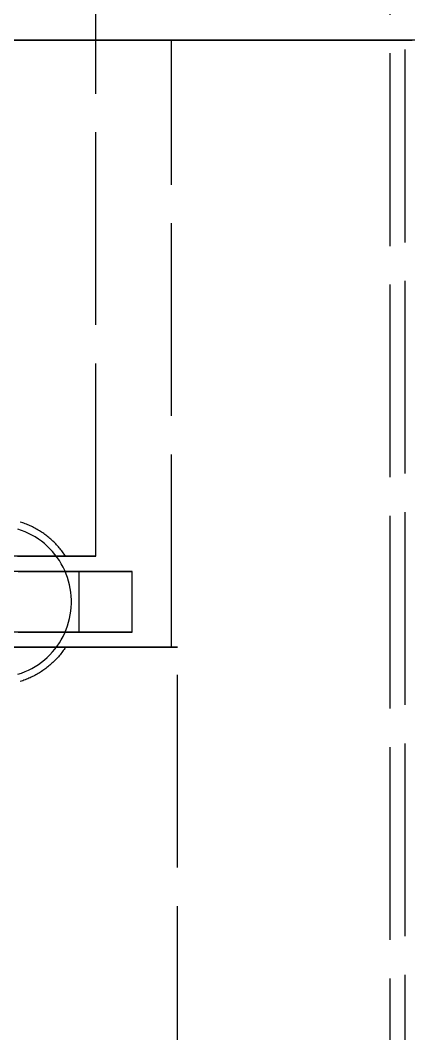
# Model space of a CAD drawing. Header units: millimetres. Extents: x -9 to 243, y -53 to 196.
# Drawn here: x 162.41 to 164.97, y -14.75 to -8.07 of the extents above; entities that cross this region are included whole.
import ezdxf

# ---------------------------------------------------------------- set-up
doc = ezdxf.new("R2010")
doc.units = ezdxf.units.MM
doc.linetypes.add('DASHED', pattern=[1.524, 1.27, -0.254])
doc.layers.add('HIDDEN', color=8, linetype='DASHED')

msp = doc.modelspace()

# ---------------------------------------------------------------- linework, layer by layer
at = {"layer": 'HIDDEN'}
for points in [[(162.91, -11.6), (162.91, 23.4)], [(164.85, -18.7), (164.85, -0.4)], [(162.19664, -8.2), (163.41, -8.2)], [(165.15952, -8.2), (164.92143, -8.2), (164.68333, -8.2), (164.44524, -8.2), (164.20714, -8.2), (163.96905, -8.2), (163.73095, -8.2), (163.49286, -8.2), (163.25476, -8.2), (163.01667, -8.2), (162.77857, -8.2), (162.54048, -8.2), (162.30238, -8.2)], [(162.33571, -8.2), (162.43254, -8.2), (162.52937, -8.2), (162.62619, -8.2), (162.72302, -8.2), (162.81984, -8.2), (162.91667, -8.2), (163.01349, -8.2), (163.11032, -8.2), (163.20714, -8.2), (163.30397, -8.2), (163.40079, -8.2), (163.49762, -8.2), (163.59444, -8.2), (163.69127, -8.2), (163.7881, -8.2), (163.88492, -8.2), (163.98175, -8.2), (164.07857, -8.2), (164.1754, -8.2), (164.27222, -8.2), (164.36905, -8.2), (164.46587, -8.2), (164.5627, -8.2), (164.65952, -8.2), (164.75635, -8.2), (164.85317, -8.2), (164.95, -8.2)], [(164.95, -8.2), (164.9063, -8.2), (164.86259, -8.2), (164.81889, -8.2), (164.77518, -8.2), (164.73148, -8.2), (164.68778, -8.2), (164.64407, -8.2), (164.60037, -8.2), (164.55666, -8.2), (164.51296, -8.2), (164.46925, -8.2), (164.42555, -8.2), (164.38185, -8.2), (164.33814, -8.2), (164.29444, -8.2), (164.25073, -8.2), (164.20703, -8.2), (164.16333, -8.2), (164.11962, -8.2), (164.07592, -8.2), (164.03221, -8.2), (163.98851, -8.2), (163.94481, -8.2), (163.9011, -8.2), (163.8574, -8.2), (163.81369, -8.2), (163.76999, -8.2), (163.72628, -8.2), (163.68258, -8.2), (163.63888, -8.2), (163.59517, -8.2), (163.55147, -8.2), (163.50776, -8.2), (163.46406, -8.2), (163.42036, -8.2), (163.37665, -8.2), (163.33295, -8.2), (163.28924, -8.2), (163.24554, -8.2), (163.20183, -8.2), (163.15813, -8.2), (163.11443, -8.2), (163.07072, -8.2), (163.02702, -8.2), (162.98331, -8.2), (162.93961, -8.2), (162.89591, -8.2), (162.8522, -8.2), (162.8085, -8.2), (162.76479, -8.2), (162.72109, -8.2), (162.67739, -8.2), (162.63368, -8.2), (162.58998, -8.2), (162.54627, -8.2), (162.50257, -8.2), (162.45886, -8.2), (162.41516, -8.2), (162.37146, -8.2)], [(163.41, -8.2), (163.45667, -8.2), (163.50333, -8.2), (163.55, -8.2), (163.59667, -8.2), (163.64333, -8.2), (163.69, -8.2), (163.73667, -8.2), (163.78333, -8.2), (163.83, -8.2), (163.87667, -8.2), (163.92333, -8.2), (163.97, -8.2), (164.01667, -8.2), (164.06333, -8.2), (164.11, -8.2), (164.15667, -8.2), (164.20333, -8.2), (164.25, -8.2), (164.29667, -8.2), (164.34333, -8.2), (164.39, -8.2), (164.43667, -8.2), (164.48333, -8.2), (164.53, -8.2), (164.57667, -8.2), (164.62333, -8.2), (164.67, -8.2), (164.71667, -8.2), (164.76333, -8.2), (164.81, -8.2), (164.85667, -8.2), (164.90333, -8.2), (164.95, -8.2), (164.99667, -8.2)], [(163.41, -12.2), (163.41, -8.2)], [(163.41, -12.2), (163.41, -8.2)], [(164.95, -20.2), (164.95, -8.2)], [(162.71098, -11.6), (162.70619, -11.59277), (162.70128, -11.58561), (162.69627, -11.57853), (162.69114, -11.57153), (162.68591, -11.56461), (162.68056, -11.55777), (162.67511, -11.55103), (162.66955, -11.54436), (162.66389, -11.53779), (162.65812, -11.5313), (162.65226, -11.52491), (162.64629, -11.51861), (162.64022, -11.51241), (162.63406, -11.5063), (162.6278, -11.50029), (162.62145, -11.49438), (162.615, -11.48857), (162.60847, -11.48287), (162.60184, -11.47726), (162.59513, -11.47177), (162.58833, -11.46637), (162.58145, -11.46109), (162.57449, -11.45592), (162.56744, -11.45085), (162.56031, -11.4459), (162.55311, -11.44106), (162.54584, -11.43634), (162.53848, -11.43173), (162.53106, -11.42724), (162.52357, -11.42286), (162.51601, -11.41861), (162.50838, -11.41447), (162.50069, -11.41045), (162.49294, -11.40656), (162.48512, -11.40279), (162.47725, -11.39914), (162.46932, -11.39562), (162.46134, -11.39222), (162.4533, -11.38895), (162.44521, -11.38581), (162.43708, -11.38279), (162.42889, -11.37991), (162.42067, -11.37715), (162.4124, -11.37452)], [(162.39738, -12.37779), (162.42101, -12.36985), (162.44422, -12.36074), (162.46694, -12.35048), (162.48913, -12.33911), (162.51072, -12.32665), (162.53166, -12.31312), (162.5519, -12.29857), (162.57139, -12.28302), (162.59009, -12.26653), (162.60793, -12.24912), (162.62489, -12.23084), (162.64092, -12.21174), (162.65597, -12.19187), (162.67001, -12.17127), (162.68301, -12.15), (162.69494, -12.12811), (162.70575, -12.10564), (162.71544, -12.08267), (162.72396, -12.05924), (162.73131, -12.03542), (162.73746, -12.01126), (162.7424, -11.98682), (162.74612, -11.96217), (162.7486, -11.93737), (162.74984, -11.91247), (162.74984, -11.88753), (162.7486, -11.86263), (162.74612, -11.83783), (162.7424, -11.81318), (162.73746, -11.78874), (162.73131, -11.76458), (162.72396, -11.74076), (162.71544, -11.71733), (162.70575, -11.69436), (162.69494, -11.67189), (162.68301, -11.65), (162.67001, -11.62873), (162.65597, -11.60813), (162.64092, -11.58826), (162.62489, -11.56916), (162.60793, -11.55088), (162.59009, -11.53347), (162.57139, -11.51698), (162.5519, -11.50143), (162.53166, -11.48688), (162.51072, -11.47335), (162.48913, -11.46089), (162.46694, -11.44952), (162.44422, -11.43926), (162.42101, -11.43015), (162.39738, -11.42221)], [(162.71098, -11.6), (162.58841, -11.6), (162.46584, -11.6), (162.34327, -11.6)], [(162.39444, -11.6), (162.45889, -11.6), (162.52333, -11.6), (162.58778, -11.6), (162.65222, -11.6), (162.71667, -11.6), (162.78111, -11.6), (162.84556, -11.6), (162.91, -11.6)], [(162.91, -11.6), (162.78111, -11.6), (162.65222, -11.6), (162.52333, -11.6), (162.39444, -11.6)], [(162.40455, -11.6), (162.46584, -11.6), (162.52712, -11.6), (162.58841, -11.6), (162.64969, -11.6), (162.71098, -11.6)], [(163.15, -11.7), (163.01349, -11.7), (162.87698, -11.7), (162.74048, -11.7), (162.60397, -11.7), (162.46746, -11.7), (162.33095, -11.7)], [(162.8, -11.7), (162.78254, -11.7), (162.76508, -11.7), (162.74762, -11.7), (162.73016, -11.7), (162.7127, -11.7), (162.69524, -11.7), (162.67778, -11.7), (162.66032, -11.7), (162.64286, -11.7), (162.6254, -11.7), (162.60794, -11.7), (162.59048, -11.7), (162.57302, -11.7), (162.55556, -11.7), (162.5381, -11.7), (162.52063, -11.7), (162.50317, -11.7), (162.48571, -11.7), (162.46825, -11.7), (162.45079, -11.7), (162.43333, -11.7), (162.41587, -11.7), (162.39841, -11.7)], [(162.39921, -11.7), (162.46746, -11.7), (162.53571, -11.7), (162.60397, -11.7), (162.67222, -11.7), (162.74048, -11.7), (162.80873, -11.7), (162.87698, -11.7), (162.94524, -11.7), (163.01349, -11.7), (163.08175, -11.7), (163.15, -11.7)], [(162.40714, -11.7), (162.41587, -11.7), (162.4246, -11.7), (162.43333, -11.7), (162.44206, -11.7), (162.45079, -11.7), (162.45952, -11.7), (162.46825, -11.7), (162.47698, -11.7), (162.48571, -11.7), (162.49444, -11.7), (162.50317, -11.7), (162.5119, -11.7), (162.52063, -11.7), (162.52937, -11.7), (162.5381, -11.7), (162.54683, -11.7), (162.55556, -11.7), (162.56429, -11.7), (162.57302, -11.7), (162.58175, -11.7), (162.59048, -11.7), (162.59921, -11.7), (162.60794, -11.7), (162.61667, -11.7), (162.6254, -11.7), (162.63413, -11.7), (162.64286, -11.7), (162.65159, -11.7), (162.66032, -11.7), (162.66905, -11.7), (162.67778, -11.7), (162.68651, -11.7), (162.69524, -11.7), (162.70397, -11.7), (162.7127, -11.7), (162.72143, -11.7), (162.73016, -11.7), (162.73889, -11.7), (162.74762, -11.7), (162.75635, -11.7), (162.76508, -11.7), (162.77381, -11.7), (162.78254, -11.7), (162.79127, -11.7), (162.8, -11.7)], [(162.8, -12.1), (162.8, -11.7)], [(163.15, -12.1), (163.15, -11.7)], [(163.15, -12.1), (163.01349, -12.1), (162.87698, -12.1), (162.74048, -12.1), (162.60397, -12.1), (162.46746, -12.1), (162.33095, -12.1)], [(162.8, -12.1), (162.78254, -12.1), (162.76508, -12.1), (162.74762, -12.1), (162.73016, -12.1), (162.7127, -12.1), (162.69524, -12.1), (162.67778, -12.1), (162.66032, -12.1), (162.64286, -12.1), (162.6254, -12.1), (162.60794, -12.1), (162.59048, -12.1), (162.57302, -12.1), (162.55556, -12.1), (162.5381, -12.1), (162.52063, -12.1), (162.50317, -12.1), (162.48571, -12.1), (162.46825, -12.1), (162.45079, -12.1), (162.43333, -12.1), (162.41587, -12.1), (162.39841, -12.1)], [(162.39921, -12.1), (162.46746, -12.1), (162.53571, -12.1), (162.60397, -12.1), (162.67222, -12.1), (162.74048, -12.1), (162.80873, -12.1), (162.87698, -12.1), (162.94524, -12.1), (163.01349, -12.1), (163.08175, -12.1), (163.15, -12.1)], [(162.40714, -12.1), (162.41587, -12.1), (162.4246, -12.1), (162.43333, -12.1), (162.44206, -12.1), (162.45079, -12.1), (162.45952, -12.1), (162.46825, -12.1), (162.47698, -12.1), (162.48571, -12.1), (162.49444, -12.1), (162.50317, -12.1), (162.5119, -12.1), (162.52063, -12.1), (162.52937, -12.1), (162.5381, -12.1), (162.54683, -12.1), (162.55556, -12.1), (162.56429, -12.1), (162.57302, -12.1), (162.58175, -12.1), (162.59048, -12.1), (162.59921, -12.1), (162.60794, -12.1), (162.61667, -12.1), (162.6254, -12.1), (162.63413, -12.1), (162.64286, -12.1), (162.65159, -12.1), (162.66032, -12.1), (162.66905, -12.1), (162.67778, -12.1), (162.68651, -12.1), (162.69524, -12.1), (162.70397, -12.1), (162.7127, -12.1), (162.72143, -12.1), (162.73016, -12.1), (162.73889, -12.1), (162.74762, -12.1), (162.75635, -12.1), (162.76508, -12.1), (162.77381, -12.1), (162.78254, -12.1), (162.79127, -12.1), (162.8, -12.1)], [(162.19664, -12.2), (163.41, -12.2)], [(162.28175, -12.2), (162.42778, -12.2), (162.57381, -12.2), (162.71984, -12.2), (162.86587, -12.2), (163.0119, -12.2), (163.15794, -12.2), (163.30397, -12.2), (163.45, -12.2)], [(162.71098, -12.2), (162.58841, -12.2), (162.46584, -12.2), (162.34327, -12.2)], [(163.45, -12.2), (163.41558, -12.2), (163.38115, -12.2), (163.34673, -12.2), (163.3123, -12.2), (163.27788, -12.2), (163.24345, -12.2), (163.20903, -12.2), (163.1746, -12.2), (163.14018, -12.2), (163.10575, -12.2), (163.07133, -12.2), (163.0369, -12.2), (163.00248, -12.2), (162.96806, -12.2), (162.93363, -12.2), (162.89921, -12.2), (162.86478, -12.2), (162.83036, -12.2), (162.79593, -12.2), (162.76151, -12.2), (162.72708, -12.2), (162.69266, -12.2), (162.65823, -12.2), (162.62381, -12.2), (162.58938, -12.2), (162.55496, -12.2), (162.52054, -12.2), (162.48611, -12.2), (162.45169, -12.2), (162.41726, -12.2), (162.38284, -12.2)], [(163.41, -12.2), (163.37621, -12.2), (163.34242, -12.2), (163.30863, -12.2), (163.27484, -12.2), (163.24105, -12.2), (163.20726, -12.2), (163.17347, -12.2), (163.13968, -12.2), (163.10589, -12.2), (163.0721, -12.2), (163.03831, -12.2), (163.00452, -12.2), (162.97073, -12.2), (162.93694, -12.2), (162.90315, -12.2), (162.86936, -12.2), (162.83558, -12.2), (162.80179, -12.2), (162.768, -12.2), (162.73421, -12.2), (162.70042, -12.2), (162.66663, -12.2), (162.63284, -12.2), (162.59905, -12.2), (162.56526, -12.2), (162.53147, -12.2), (162.49768, -12.2), (162.46389, -12.2), (162.4301, -12.2), (162.39631, -12.2)], [(162.40455, -12.2), (162.46584, -12.2), (162.52712, -12.2), (162.58841, -12.2), (162.64969, -12.2), (162.71098, -12.2)], [(162.71098, -12.2), (162.70619, -12.20723), (162.70128, -12.21439), (162.69627, -12.22147), (162.69114, -12.22847), (162.68591, -12.23539), (162.68056, -12.24223), (162.67511, -12.24897), (162.66955, -12.25564), (162.66389, -12.26221), (162.65812, -12.2687), (162.65226, -12.27509), (162.64629, -12.28139), (162.64022, -12.28759), (162.63406, -12.2937), (162.6278, -12.29971), (162.62145, -12.30562), (162.615, -12.31143), (162.60847, -12.31713), (162.60184, -12.32274), (162.59513, -12.32823), (162.58833, -12.33363), (162.58145, -12.33891), (162.57449, -12.34408), (162.56744, -12.34915), (162.56031, -12.3541), (162.55311, -12.35894), (162.54584, -12.36366), (162.53848, -12.36827), (162.53106, -12.37276), (162.52357, -12.37714), (162.51601, -12.38139), (162.50838, -12.38553), (162.50069, -12.38955), (162.49294, -12.39344), (162.48512, -12.39721), (162.47725, -12.40086), (162.46932, -12.40438), (162.46134, -12.40778), (162.4533, -12.41105), (162.44521, -12.41419), (162.43708, -12.41721), (162.42889, -12.42009), (162.42067, -12.42285), (162.4124, -12.42548)], [(163.45, -16.7), (163.45, -12.2)]]:
    msp.add_lwpolyline(points, dxfattribs=at)

doc.saveas('drawing.dxf')
